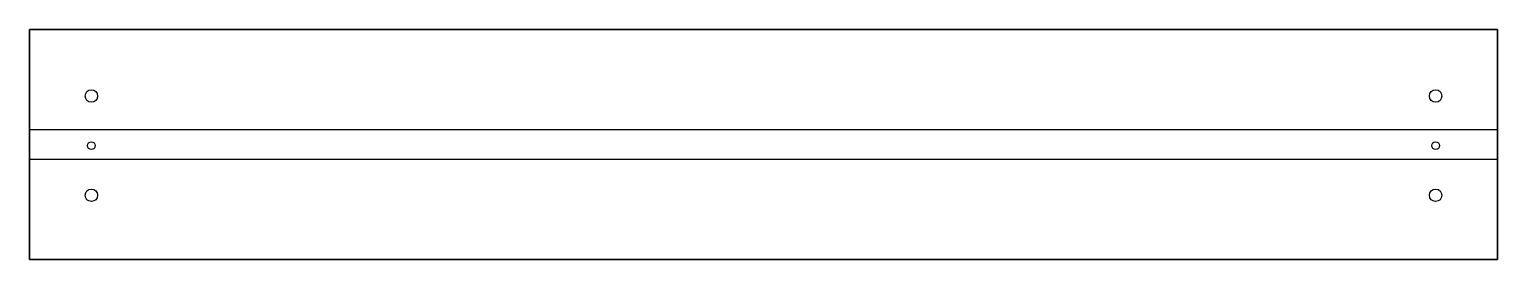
# Model space of a CAD drawing. Extents: x 0 to 947, y 0 to 149.
import ezdxf

# ---------------------------------------------------------------- set-up
doc = ezdxf.new("R2010")
doc.units = 0

msp = doc.modelspace()

# ---------------------------------------------------------------- linework, layer by layer
at = {"layer": 'BISEL', "extrusion": (0, -0.707107, -0.707107)}
msp.add_lwpolyline([(0, -91.57), (947, -91.57), (947, -118.44), (0, -118.44)], close=True, dxfattribs=at)
at = {"layer": 'CONTORNO'}
msp.add_lwpolyline([(947, 148.5), (947, 0), (0, 0), (0, 148.5)], close=True, dxfattribs=at)
at = {"layer": 'PANEL'}
msp.add_lwpolyline([(0, 0), (947, 0), (947, 148.5), (0, 148.5)], close=True, dxfattribs=at)
at = {"layer": 'VDRILL'}
for centre, radius in [((40, 105.5, -15), 4), ((907, 105.5, -15), 4), ((40, 73.5, -15), 2.5), ((907, 73.5, -15), 2.5), ((40, 41.5, -15), 4), ((907, 41.5, -15), 4)]:
    msp.add_circle(centre, radius, dxfattribs=at)

doc.saveas('drawing.dxf')
